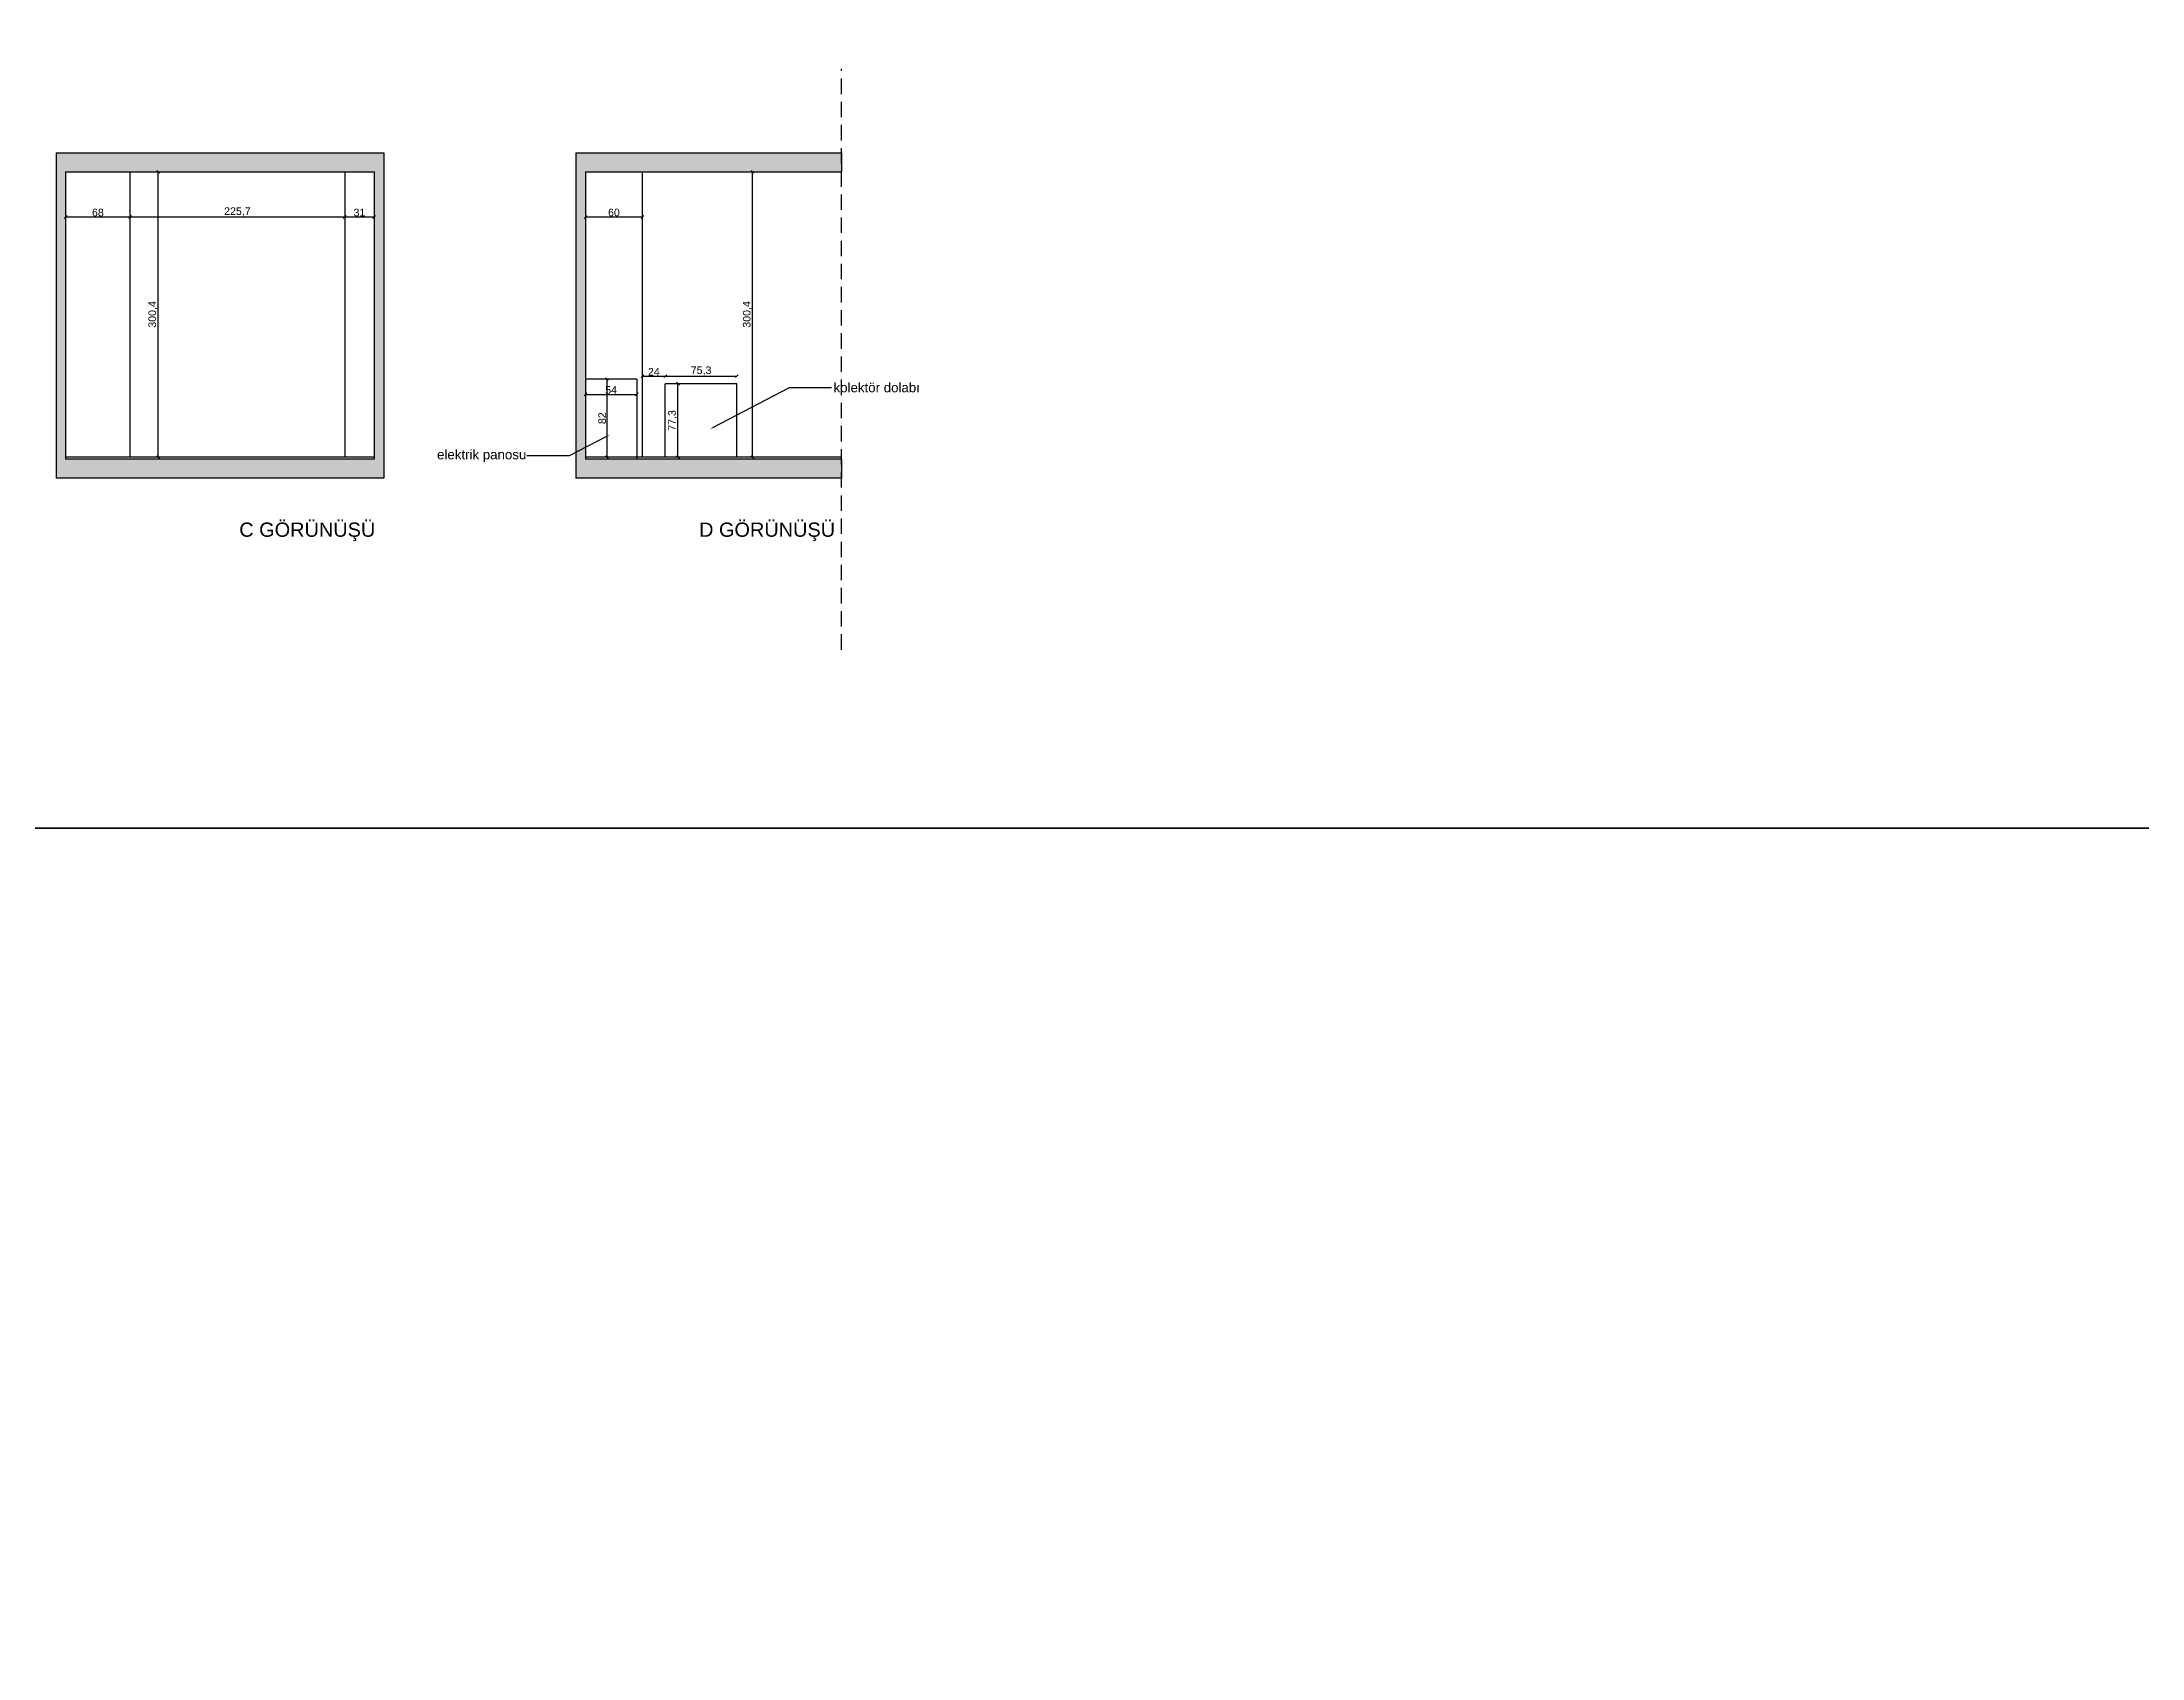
# Model space of a CAD drawing. Header units: millimetres. Extents: x -1860 to 15304, y 307 to 22353.
# Drawn here: x 5129 to 7338, y 11202 to 12903 of the extents above; entities that cross this region are included whole.
import ezdxf
from ezdxf import colors
from ezdxf.entities.mleader import LeaderData, LeaderLine
from ezdxf.math import Vec2, Vec3

# ---------------------------------------------------------------- set-up
doc = ezdxf.new("R2010")
doc.units = ezdxf.units.MM
doc.linetypes.add('( Hidden )', pattern=[0.375, 0.25, -0.125])
doc.styles.get("Standard").update_dxf_attribs({"font": 'arial.ttf'})
doc.dimstyles.new('ISO-25', dxfattribs={"dimtxt": 8, "dimasz": 3, "dimexe": 1.25, "dimexo": 0.625, "dimtad": 1, "dimtxsty": 'Standard', "dimblk": 'OBLIQUE', "dimcen": 2.5, "dimse1": 1, "dimse2": 1, "dimadec": 0, "dimazin": 0, "dimtfac": 1, "dimtmove": 0, "dimatfit": 3, "dimldrblk": 'OBLIQUE', "dimfxl": 1, "dimarcsym": 0})

# ---------------------------------------------------------------- blocks, each defined once
blk = doc.blocks.new('_Oblique')
at = {"color": 0, "linetype": 'ByBlock', "lineweight": -2}
blk.add_line((-0.5, -0.5), (0.5, 0.5), dxfattribs=at)
blk = doc.blocks.new('*D152')
at = {"color": 0, "lineweight": -2, "transparency": 16777216}
blk.add_line((5876.4, 12465.9), (5876.4, 12766.3), dxfattribs=at)
at = {"layer": 'Defpoints', "color": 0, "transparency": 16777216}
for p in [(5866.1, 12766.3), (5876.4, 12766.3), (5866.1, 12465.9)]:
    blk.add_point(p, dxfattribs=at)
at = {"color": 0, "lineweight": -2, "transparency": 16777216, "xscale": 3, "yscale": 3, "zscale": 3}
for p, rotation in [((5876.4, 12766.3), 90), ((5876.4, 12465.9), 270)]:
    blk.add_blockref('_Oblique', p, dxfattribs=dict(at, rotation=rotation))
at = {"color": 0, "transparency": 16777216, "insert": (5871, 12616.1), "char_height": 8, "attachment_point": 5, "rotation": 90}
blk.add_mtext('300,4', dxfattribs=at)
blk = doc.blocks.new('*D330')
at = {"color": 0, "lineweight": -2, "transparency": 16777216}
blk.add_line((5700.6, 12718.7), (5760.6, 12718.7), dxfattribs=at)
at = {"layer": 'Defpoints', "color": 0, "transparency": 16777216}
for p in [(5700.6, 12766.3), (5760.6, 12766.3), (5760.6, 12718.7)]:
    blk.add_point(p, dxfattribs=at)
at = {"color": 0, "lineweight": -2, "transparency": 16777216, "xscale": 3, "yscale": 3, "zscale": 3, "rotation": 180}
blk.add_blockref('_Oblique', (5700.6, 12718.7), dxfattribs=at)
at = {"color": 0, "lineweight": -2, "transparency": 16777216, "xscale": 3, "yscale": 3, "zscale": 3}
blk.add_blockref('_Oblique', (5760.6, 12718.7), dxfattribs=at)
at = {"color": 0, "transparency": 16777216, "insert": (5730.6, 12723.4), "char_height": 8, "attachment_point": 5}
blk.add_mtext('60', dxfattribs=at)
blk = doc.blocks.new('*D331')
at = {"color": 0, "lineweight": -2, "transparency": 16777216}
blk.add_line((5251, 12465.9), (5251, 12766.3), dxfattribs=at)
at = {"layer": 'Defpoints', "color": 0, "transparency": 16777216}
for p in [(5240.7, 12766.3), (5251, 12766.3), (5240.7, 12465.9)]:
    blk.add_point(p, dxfattribs=at)
at = {"color": 0, "lineweight": -2, "transparency": 16777216, "xscale": 3, "yscale": 3, "zscale": 3}
for p, rotation in [((5251, 12766.3), 90), ((5251, 12465.9), 270)]:
    blk.add_blockref('_Oblique', p, dxfattribs=dict(at, rotation=rotation))
at = {"color": 0, "transparency": 16777216, "insert": (5245.5, 12616.1), "char_height": 8, "attachment_point": 5, "rotation": 90}
blk.add_mtext('300,4', dxfattribs=at)
blk = doc.blocks.new('*D332')
at = {"color": 0, "lineweight": -2, "transparency": 16777216}
blk.add_line((5153.6, 12718.7), (5221.6, 12718.7), dxfattribs=at)
at = {"layer": 'Defpoints', "color": 0, "transparency": 16777216}
for p in [(5153.6, 12766.3), (5221.6, 12766.3), (5221.6, 12718.7)]:
    blk.add_point(p, dxfattribs=at)
at = {"color": 0, "lineweight": -2, "transparency": 16777216, "xscale": 3, "yscale": 3, "zscale": 3, "rotation": 180}
blk.add_blockref('_Oblique', (5153.6, 12718.7), dxfattribs=at)
at = {"color": 0, "lineweight": -2, "transparency": 16777216, "xscale": 3, "yscale": 3, "zscale": 3}
blk.add_blockref('_Oblique', (5221.6, 12718.7), dxfattribs=at)
at = {"color": 0, "transparency": 16777216, "insert": (5187.6, 12723.4), "char_height": 8, "attachment_point": 5}
blk.add_mtext('68', dxfattribs=at)
blk = doc.blocks.new('*D333')
at = {"color": 0, "lineweight": -2, "transparency": 16777216}
blk.add_line((5221.6, 12718.7), (5447.3, 12718.7), dxfattribs=at)
at = {"layer": 'Defpoints', "color": 0, "transparency": 16777216}
for p in [(5221.6, 12766.3), (5447.3, 12766.3), (5447.3, 12718.7)]:
    blk.add_point(p, dxfattribs=at)
at = {"color": 0, "lineweight": -2, "transparency": 16777216, "xscale": 3, "yscale": 3, "zscale": 3, "rotation": 180}
blk.add_blockref('_Oblique', (5221.6, 12718.7), dxfattribs=at)
at = {"color": 0, "lineweight": -2, "transparency": 16777216, "xscale": 3, "yscale": 3, "zscale": 3}
blk.add_blockref('_Oblique', (5447.3, 12718.7), dxfattribs=at)
at = {"color": 0, "transparency": 16777216, "insert": (5334.4, 12724.1), "char_height": 8, "attachment_point": 5}
blk.add_mtext('225,7', dxfattribs=at)
blk = doc.blocks.new('*D334')
at = {"color": 0, "lineweight": -2, "transparency": 16777216}
blk.add_line((5447.3, 12718.7), (5478.3, 12718.7), dxfattribs=at)
at = {"layer": 'Defpoints', "color": 0, "transparency": 16777216}
for p in [(5447.3, 12766.3), (5478.3, 12766.3), (5478.3, 12718.7)]:
    blk.add_point(p, dxfattribs=at)
at = {"color": 0, "lineweight": -2, "transparency": 16777216, "xscale": 3, "yscale": 3, "zscale": 3, "rotation": 180}
blk.add_blockref('_Oblique', (5447.3, 12718.7), dxfattribs=at)
at = {"color": 0, "lineweight": -2, "transparency": 16777216, "xscale": 3, "yscale": 3, "zscale": 3}
blk.add_blockref('_Oblique', (5478.3, 12718.7), dxfattribs=at)
at = {"color": 0, "transparency": 16777216, "insert": (5462.8, 12723.4), "char_height": 8, "attachment_point": 5}
blk.add_mtext('31', dxfattribs=at)
blk = doc.blocks.new('*D335')
at = {"color": 0, "lineweight": -2, "transparency": 16777216}
blk.add_line((5723.1, 12547.9), (5723.1, 12465.9), dxfattribs=at)
at = {"layer": 'Defpoints', "color": 0, "transparency": 16777216}
for p in [(5717.4, 12547.9), (5717.4, 12465.9), (5723.1, 12465.9)]:
    blk.add_point(p, dxfattribs=at)
at = {"color": 0, "lineweight": -2, "transparency": 16777216, "xscale": 3, "yscale": 3, "zscale": 3}
for p, rotation in [((5723.1, 12547.9), 90), ((5723.1, 12465.9), 270)]:
    blk.add_blockref('_Oblique', p, dxfattribs=dict(at, rotation=rotation))
at = {"color": 0, "transparency": 16777216, "insert": (5718.3, 12506.9), "char_height": 8, "attachment_point": 5, "rotation": 90}
blk.add_mtext('82', dxfattribs=at)
blk = doc.blocks.new('*D336')
at = {"color": 0, "lineweight": -2, "transparency": 16777216}
blk.add_line((5700.6, 12531.9), (5754.6, 12531.9), dxfattribs=at)
at = {"layer": 'Defpoints', "color": 0, "transparency": 16777216}
for p in [(5700.6, 12547.9), (5754.6, 12547.9), (5754.6, 12531.9)]:
    blk.add_point(p, dxfattribs=at)
at = {"color": 0, "lineweight": -2, "transparency": 16777216, "xscale": 3, "yscale": 3, "zscale": 3, "rotation": 180}
blk.add_blockref('_Oblique', (5700.6, 12531.9), dxfattribs=at)
at = {"color": 0, "lineweight": -2, "transparency": 16777216, "xscale": 3, "yscale": 3, "zscale": 3}
blk.add_blockref('_Oblique', (5754.6, 12531.9), dxfattribs=at)
at = {"color": 0, "transparency": 16777216, "insert": (5727.6, 12536.6), "char_height": 8, "attachment_point": 5}
blk.add_mtext('54', dxfattribs=at)
blk = doc.blocks.new('*D337')
at = {"color": 0, "lineweight": -2, "transparency": 16777216}
blk.add_line((5760.6, 12551.1), (5784.6, 12551.1), dxfattribs=at)
at = {"layer": 'Defpoints', "color": 0, "transparency": 16777216}
for p in [(5760.6, 12550.9), (5784.6, 12551.1), (5784.6, 12543.2)]:
    blk.add_point(p, dxfattribs=at)
at = {"color": 0, "lineweight": -2, "transparency": 16777216, "xscale": 3, "yscale": 3, "zscale": 3, "rotation": 180}
blk.add_blockref('_Oblique', (5760.6, 12551.1), dxfattribs=at)
at = {"color": 0, "lineweight": -2, "transparency": 16777216, "xscale": 3, "yscale": 3, "zscale": 3}
blk.add_blockref('_Oblique', (5784.6, 12551.1), dxfattribs=at)
at = {"color": 0, "transparency": 16777216, "insert": (5772.6, 12555.8), "char_height": 8, "attachment_point": 5}
blk.add_mtext('24', dxfattribs=at)
blk = doc.blocks.new('*D338')
at = {"color": 0, "lineweight": -2, "transparency": 16777216}
blk.add_line((5784.6, 12551.1), (5859.9, 12551.1), dxfattribs=at)
at = {"layer": 'Defpoints', "color": 0, "transparency": 16777216}
for p in [(5859.9, 12551.1), (5784.6, 12543.2), (5859.9, 12543.2)]:
    blk.add_point(p, dxfattribs=at)
at = {"color": 0, "lineweight": -2, "transparency": 16777216, "xscale": 3, "yscale": 3, "zscale": 3, "rotation": 180}
blk.add_blockref('_Oblique', (5784.6, 12551.1), dxfattribs=at)
at = {"color": 0, "lineweight": -2, "transparency": 16777216, "xscale": 3, "yscale": 3, "zscale": 3}
blk.add_blockref('_Oblique', (5859.9, 12551.1), dxfattribs=at)
at = {"color": 0, "transparency": 16777216, "insert": (5822.3, 12556.6), "char_height": 8, "attachment_point": 5}
blk.add_mtext('75,3', dxfattribs=at)
blk = doc.blocks.new('*D339')
at = {"color": 0, "lineweight": -2, "transparency": 16777216}
blk.add_line((5797.9, 12465.9), (5797.9, 12543.2), dxfattribs=at)
at = {"layer": 'Defpoints', "color": 0, "transparency": 16777216}
for p in [(5784.6, 12543.2), (5797.9, 12543.2), (5784.6, 12465.9)]:
    blk.add_point(p, dxfattribs=at)
at = {"color": 0, "lineweight": -2, "transparency": 16777216, "xscale": 3, "yscale": 3, "zscale": 3}
for p, rotation in [((5797.9, 12543.2), 90), ((5797.9, 12465.9), 270)]:
    blk.add_blockref('_Oblique', p, dxfattribs=dict(at, rotation=rotation))
at = {"color": 0, "transparency": 16777216, "insert": (5792.4, 12504.5), "char_height": 8, "attachment_point": 5, "rotation": 90}
blk.add_mtext('77,3', dxfattribs=at)

msp = doc.modelspace()

# ---------------------------------------------------------------- hatches: boundary and pattern name
at = {"true_color": 0x636466, "transparency": 33554687}
h = msp.add_hatch(dxfattribs=at)
h.set_pattern_fill('ANSI36', color=251, angle=270)
h.set_pattern_definition([(315, (-3756.8978, 9821.953), (6.1739261, -1.683798), [7.9375, -1.5875, 0, -1.5875])])
h.paths.add_polyline_path([(5488.28016, 12786.28579), (5143.58016, 12786.28579), (5143.58016, 12443.88579), (5488.28016, 12443.88579)])
h.paths.add_polyline_path([(5478.28016, 12463.88579), (5153.58016, 12463.88579), (5153.04062, 12766.28579), (5477.74062, 12766.28579)], flags=16)
h = msp.add_hatch(dxfattribs=at)
h.set_pattern_fill('ANSI36', color=251, angle=270)
h.set_pattern_definition([(315, (-3209.8534, 9821.953), (6.1739261, -1.683798), [7.9375, -1.5875, 0, -1.5875])])
h.paths.add_polyline_path([(5969.93651, 12786.28579), (5690.62456, 12786.28579), (5690.62456, 12443.88579), (5969.93651, 12443.88579)])
h.paths.add_polyline_path([(5970.20627, 12463.88579), (5700.62456, 12463.88579), (5700.08503, 12766.28579), (5969.66674, 12766.28579)])

# ---------------------------------------------------------------- linework, layer by layer
at = {"linetype": '( Hidden )', "ltscale": 65}
msp.add_line((5969.93651, 12263.11461), (5969.93651, 12874.80861), dxfattribs=at)
for p, q in [((5143.58016, 12786.28579), (5143.58016, 12443.88579)), ((5143.58016, 12786.28579), (5488.28016, 12786.28579)), ((5488.28016, 12786.28579), (5488.28016, 12443.88579)), ((5690.62456, 12786.28579), (5690.62456, 12443.88579)), ((5690.62456, 12786.28579), (5969.93651, 12786.28579)), ((5969.93651, 12786.28579), (5969.93651, 12766.28579)), ((5153.58016, 12766.28579), (5153.58016, 12463.88579)), ((5153.58016, 12766.28579), (5478.28016, 12766.28579)), ((5221.58016, 12465.88579), (5221.58016, 12766.28579)), ((5447.28016, 12766.28579), (5447.28016, 12465.88579)), ((5478.28016, 12766.28579), (5478.28016, 12463.88579)), ((5700.62456, 12766.28579), (5700.62456, 12463.88579)), ((5700.62456, 12766.28579), (5969.93651, 12766.28579)), ((5760.62456, 12465.88579), (5760.62456, 12766.28579)), ((5754.62456, 12547.88579), (5700.62456, 12547.88579)), ((5754.62456, 12547.88579), (5754.62456, 12463.88579)), ((5859.92456, 12543.18579), (5784.62456, 12543.18579)), ((5784.62456, 12465.88579), (5784.62456, 12543.18579)), ((5859.92456, 12465.88579), (5859.92456, 12543.18579)), ((5478.28016, 12465.88579), (5153.58016, 12465.88579)), ((5478.28016, 12463.88579), (5153.58016, 12463.88579)), ((5969.93651, 12465.88579), (5700.62456, 12465.88579)), ((5969.93651, 12463.88579), (5700.62456, 12463.88579)), ((5969.93651, 12463.88579), (5969.93651, 12443.88579)), ((5488.28016, 12443.88579), (5143.58016, 12443.88579)), ((5969.93651, 12443.88579), (5690.62456, 12443.88579))]:
    msp.add_line(p, q)
for points in [[(3092.17375, 13055.78197), (10114.64183, 13055.78197), (10114.64183, 12075.13243), (3092.17375, 12075.13243)], [(3092.17375, 12075.13243), (10114.64183, 12075.13243), (10114.64183, 11094.48289), (3092.17375, 11094.48289)]]:
    msp.add_lwpolyline(points, close=True)

# ---------------------------------------------------------------- texts
at = {"color": 1, "char_height": 15, "width": 172.095613, "attachment_point": 1}
for s, insert in [('C GÖRÜNÜŞÜ', (5336.31834, 12397.01984)), ('D GÖRÜNÜŞÜ', (5820.14804, 12397.01984))]:
    msp.add_mtext(s, dxfattribs=dict(at, insert=insert))

# ---------------------------------------------------------------- dimensions: what is measured, and where the dimension line sits
for base, p1, p2, picture, middle in [((5221.58016, 12718.65856), (5153.58016, 12766.28579), (5221.58016, 12766.28579), '*D332', (5187.58016, 12723.36814)), ((5760.62456, 12718.65856), (5700.62456, 12766.28579), (5760.62456, 12766.28579), '*D330', (5730.62456, 12723.36814)), ((5784.62456, 12551.14868), (5760.62456, 12550.9392), (5784.62456, 12543.18579), '*D337', (5772.62456, 12555.79005)), ((5754.62456, 12531.89344), (5700.62456, 12547.88579), (5754.62456, 12547.88579), '*D336', (5727.62456, 12536.58665))]:
    dim = msp.add_linear_dim(base=base, p1=p1, p2=p2, dimstyle='ISO-25')
    dim.commit()
    dim.dimension.update_dxf_attribs({"geometry": picture, "text_midpoint": middle})
for base, p1, p2, picture, middle in [((5447.28016, 12718.65856), (5221.58016, 12766.28579), (5447.28016, 12766.28579), '*D333', (5334.43016, 12724.0912)), ((5478.28016, 12718.65856), (5447.28016, 12766.28579), (5478.28016, 12766.28579), '*D334', (5462.78016, 12723.37087)), ((5859.92456, 12551.14868), (5784.62456, 12543.18579), (5859.92456, 12543.18579), '*D338', (5822.27456, 12556.58132))]:
    dim = msp.add_linear_dim(base=base, p1=p1, p2=p2, dimstyle='ISO-25', override={"dimtmove": 1})
    dim.commit()
    dim.dimension.update_dxf_attribs({"geometry": picture, "text_midpoint": middle})
for base, p1, p2, picture, middle in [((5250.97778, 12766.28579), (5240.65974, 12465.88579), (5240.65974, 12766.28579), '*D331', (5245.54514, 12616.08579)), ((5876.43869, 12766.28579), (5866.12066, 12465.88579), (5866.12066, 12766.28579), '*D152', (5871.00605, 12616.08579)), ((5723.05808, 12465.88579), (5717.38519, 12547.88579), (5717.38519, 12465.88579), '*D335', (5718.3485, 12506.88579)), ((5797.86071, 12543.18579), (5784.62456, 12465.88579), (5784.62456, 12543.18579), '*D339', (5792.42807, 12504.53579))]:
    dim = msp.add_linear_dim(base=base, p1=p1, p2=p2, angle=90, dimstyle='ISO-25')
    dim.commit()
    dim.dimension.update_dxf_attribs({"geometry": picture, "text_midpoint": middle})

# ---------------------------------------------------------------- leaders
at = {"color": 6}
ml = msp.add_multileader_mtext('Standard', dxfattribs=at)
ml.set_content('kolektör dolabı', color=6)
ml.set_leader_properties()
ml.build(insert=Vec2(0, 0))
ml.multileader.update_dxf_attribs({"dogleg_length": 44.44786})
ctx = ml.context
ctx.base_point, ctx.char_height, ctx.plane_origin = Vec3(5959.6659, 12539.07702), 10, Vec3(5831.90877, 12495.43767)
notes = []
notes.append((ctx, [(0, (1, 1, 0), (5915.21804, 12539.07702), (1, 0), 44.44786, [(0, [(5831.90877, 12495.43767)], 0, [])])]))
ctx.mtext.insert, ctx.mtext.flow_direction = Vec3(5961.6659, 12544.15887), 5
ml = msp.add_multileader_mtext('Standard', dxfattribs=at)
ml.set_content('elektrik panosu', color=6)
ml.set_leader_properties()
ml.build(insert=Vec2(0, 0))
ml.multileader.update_dxf_attribs({"dogleg_length": 44.44786})
ctx = ml.context
ctx.base_point, ctx.char_height, ctx.plane_origin = Vec3(5542.45963, 12467.22052), 10, Vec3(5726.3424, 12489.35531)
notes.append((ctx, [(0, (1, 1, 0), (5683.35633, 12467.22052), (-1, 0), 44.44786, [(0, [(5726.3424, 12489.35531)], 0, [])])]))
ctx.mtext.insert, ctx.mtext.flow_direction = Vec3(5544.45963, 12473.60865), 5
for ctx, leaders in notes:
    for number, flags, end, landing, length, lines in leaders:
        leader = LeaderData()
        leader.index, (leader.has_last_leader_line, leader.has_dogleg_vector, leader.attachment_direction) = number, flags
        leader.last_leader_point, leader.dogleg_vector, leader.dogleg_length = Vec3(end), Vec3(landing), length
        for number, points, colour, breaks in lines:
            line = LeaderLine()
            line.index, line.vertices, line.color, line.breaks = number, Vec3.list(points), colors.encode_raw_color(colour), breaks
            leader.lines.append(line)
        ctx.leaders.append(leader)

doc.saveas('drawing.dxf')
